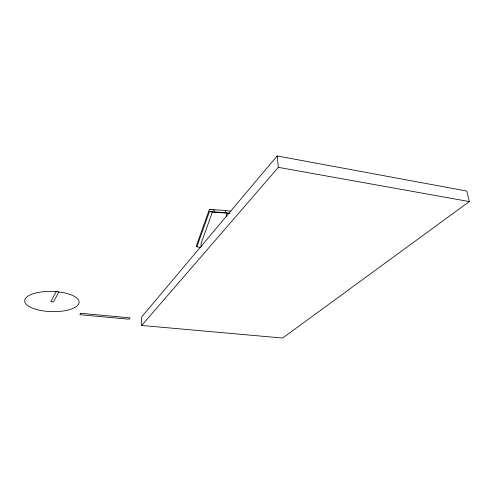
<?xml version="1.0" encoding="UTF-8"?>
<svg xmlns="http://www.w3.org/2000/svg" width="494" height="494" viewBox="0 0 494 494"><rect width="100%" height="100%" fill="white"/><g stroke="black" fill="none" stroke-linecap="round" stroke-linejoin="round"><path stroke-width="0.74" d="M200.681 247.327L196.878 246.827L209.45 211.562L225.295 212.655L225.604 210.444L230.896 211.253M225.604 210.444L209.333 209.444L196.445 245.654L196.878 246.827M228.821 213.334L212.383 212L201.095 243.449L201.243 246.506M56.118 291.676L50.752 301.717L53.42 301.976L58.86 291.954M277.134 155.95L141.648 316.981L141.71 325.466L282.648 338.05L469.3 201.577L466.781 191.054L277.134 155.95L278.35 167.355L141.71 325.466M209.333 209.444L210.845 209.672M213.118 210.018L214.631 210.246M225.295 212.655L229.834 213.34M209.45 211.562L212.383 212M214.662 212.346L216.94 212.686M278.35 167.355L469.3 201.577M226.536 212.994L226.789 216.798M80.744 313.307L79.849 314.697L129.082 319.217L130.169 317.877L80.744 313.307M57.508 291.781L53.877 291.503A27.226 10.096 1.6 0 0 26.441 304.502A27.226 10.096 1.6 0 0 71.334 309.065A27.226 10.096 1.6 0 0 61.034 292.232L57.508 291.781"/></g></svg>
